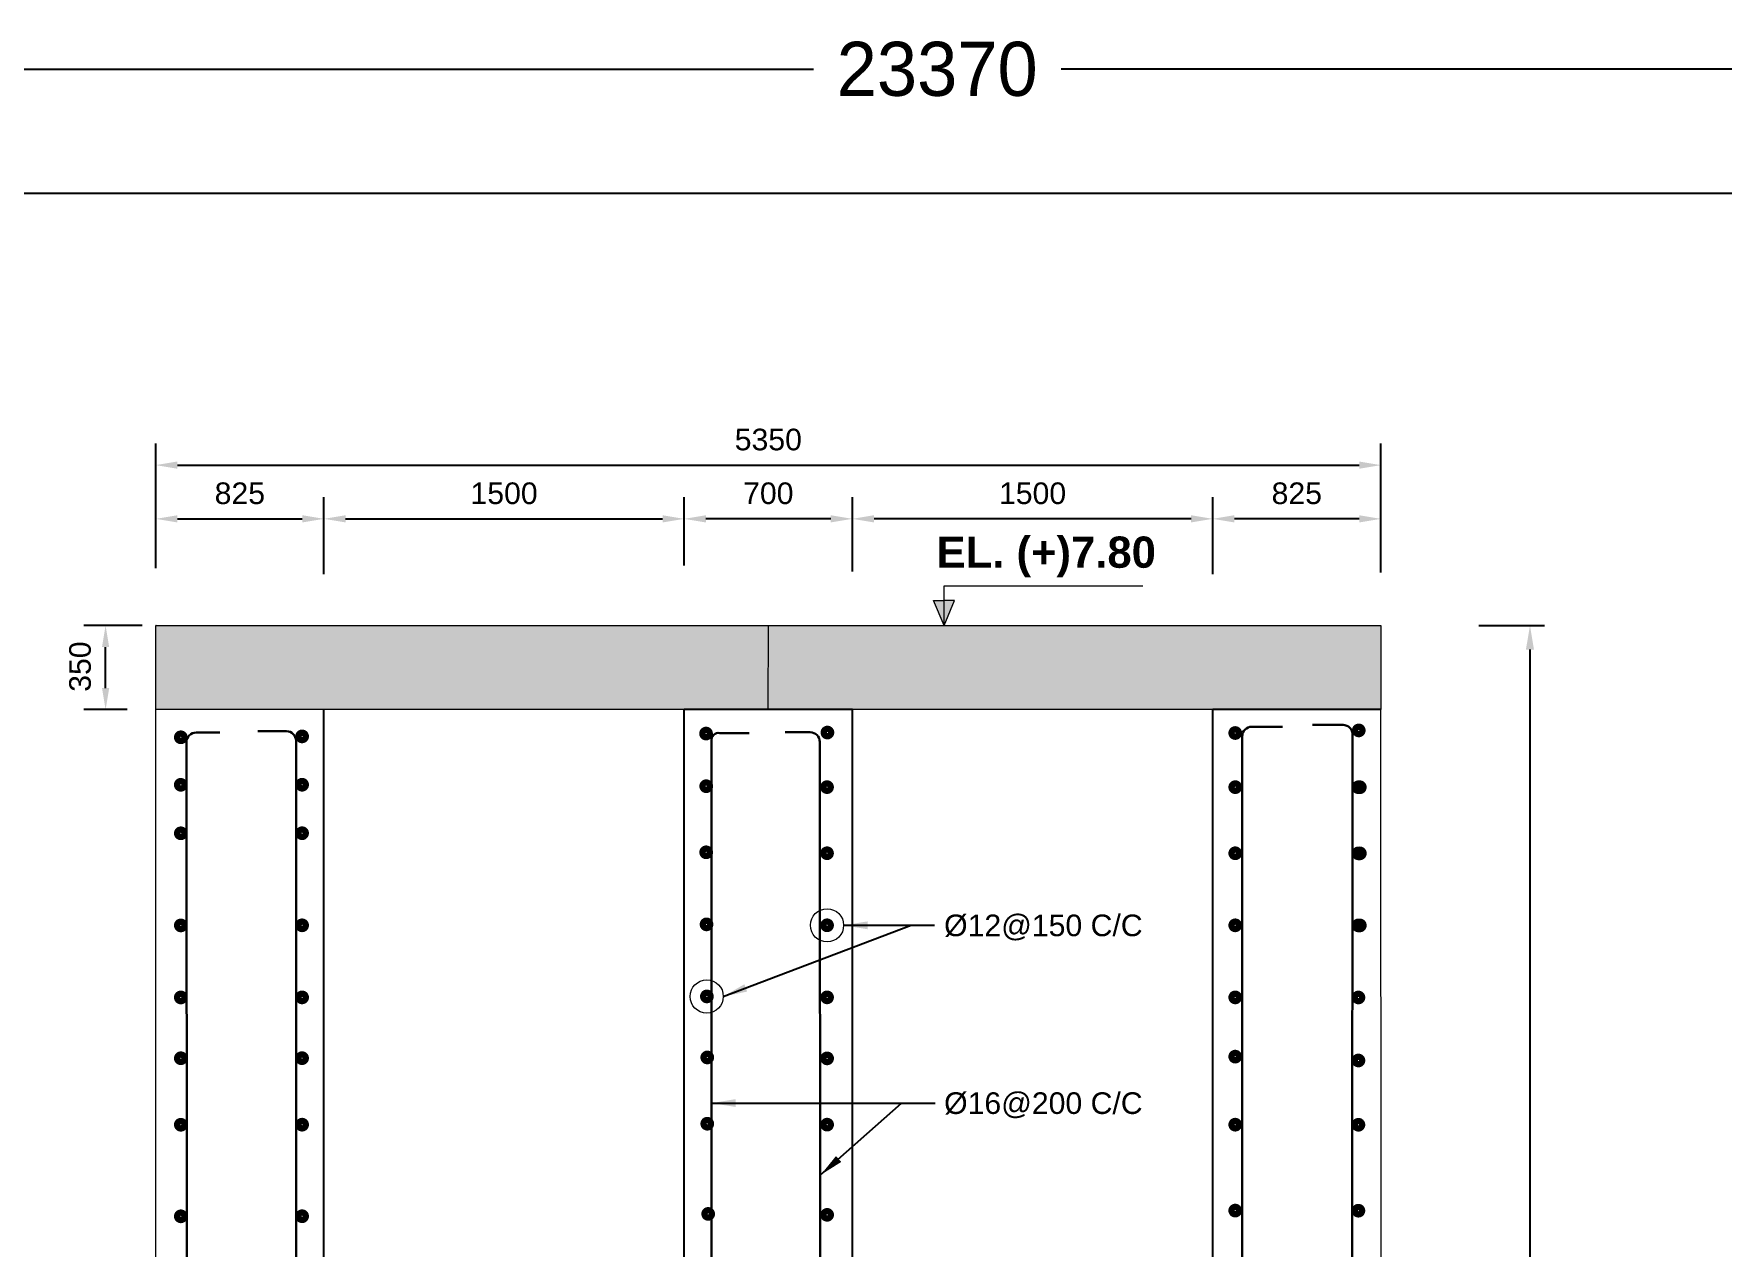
# Model space of a CAD drawing. Extents: x -358915 to 1258323, y -1667244 to -305611.
# Drawn here: x 440560 to 447589, y -1469339 to -1464286 of the extents above; entities that cross this region are included whole.
import ezdxf

# ---------------------------------------------------------------- set-up
doc = ezdxf.new("R2010")
doc.units = 0
doc.header["$LTSCALE"] = 300
doc.header["$MEASUREMENT"] = 0
doc.layers.get('DEFPOINTS').update_dxf_attribs({"linetype": 'CONTINUOUS'})
doc.layers.add('Dim', color=7, linetype='CONTINUOUS', lineweight=9)
doc.layers.add('ROD', color=1, linetype='CONTINUOUS', lineweight=30)
doc.layers.add('LINE', color=7, linetype='CONTINUOUS')
doc.layers.add('TXT', color=7, linetype='CONTINUOUS')
doc.styles.add('Arial', font='arial.ttf')
doc.styles.add('DIM', font='isocp3.shx')
doc.dimstyles.new('3', dxfattribs={"dimtxt": 225, "dimasz": 350, "dimexe": 100, "dimexo": 25, "dimgap": 9, "dimtad": 0, "dimdec": 0, "dimzin": 0, "dimdsep": 46, "dimtxsty": 'Standard', "dimcen": 0, "dimclrd": 5, "dimclre": 6, "dimclrt": 256, "dimadec": 0, "dimazin": 0, "dimtfac": 1, "dimtdec": 0, "dimtofl": 0, "dimtmove": 2, "dimatfit": 3, "dimfxl": 1, "dimtolj": 1, "dimtzin": 0, "dimarcsym": 0})
doc.dimstyles.new('dim_50', dxfattribs={"dimtxt": 100, "dimasz": 100, "dimexe": 50, "dimexo": 30, "dimgap": 30, "dimtad": 1, "dimdec": 0, "dimzin": 0, "dimdsep": 46, "dimtxsty": 'DIM', "dimcen": 0.09, "dimclrd": 5, "dimclre": 5, "dimclrt": 7, "dimadec": 0, "dimazin": 0, "dimtfac": 1, "dimtdec": 0, "dimtmove": 0, "dimatfit": 3, "dimfxl": 1, "dimtolj": 1, "dimtzin": 0, "dimarcsym": 1})
doc.dimstyles.new('dim_60', dxfattribs={"dimtxt": 120, "dimasz": 120, "dimexe": 60, "dimexo": 60, "dimgap": 50, "dimtad": 1, "dimdec": 0, "dimzin": 0, "dimdsep": 46, "dimtxsty": 'DIM', "dimcen": 0.09, "dimclrd": 5, "dimclre": 5, "dimclrt": 7, "dimadec": 0, "dimazin": 0, "dimtfac": 1, "dimtdec": 0, "dimtmove": 0, "dimatfit": 3, "dimfxl": 1, "dimtolj": 1, "dimtzin": 0, "dimarcsym": 0})

# ---------------------------------------------------------------- blocks, each defined once
blk = doc.blocks.new('*D502')
at = {"layer": 'DEFPOINTS', "color": 0, "ltscale": 500, "transparency": 16777216}
for p in [(446515.4, -1466750), (446518.4, -1473000.3), (446788.8, -1473000.3)]:
    blk.add_point(p, dxfattribs=at)
at = {"layer": 'Dim', "color": 5, "lineweight": -2, "ltscale": 500, "transparency": 16777216}
for p, q in [((446575.4, -1466750), (446848.8, -1466750)), ((446788.8, -1466850), (446788.8, -1472900.3)), ((446578.4, -1473000.3), (446848.8, -1473000.3))]:
    blk.add_line(p, q, dxfattribs=at)
at = {"layer": 'Dim', "color": 5, "ltscale": 500, "transparency": 16777216}
for points in [[(446772.1, -1466850), (446805.5, -1466850), (446788.8, -1466750)], [(446772.1, -1472900.3), (446805.5, -1472900.3), (446788.8, -1473000.3)]]:
    blk.add_solid(points, dxfattribs=at)
at = {"layer": 'Dim', "color": 7, "ltscale": 500, "transparency": 16777216, "insert": (446687.7, -1469875.2), "char_height": 100, "attachment_point": 5, "rotation": 90, "style": 'Arial'}
blk.add_mtext('\\A1;7800', dxfattribs=at)
blk = doc.blocks.new('*D503')
at = {"layer": 'DEFPOINTS', "color": 0, "transparency": 16777216}
for p in [(440859.3, -1466750), (441071.8, -1466750), (441009.2, -1467100.4)]:
    blk.add_point(p, dxfattribs=at)
at = {"layer": 'Dim', "color": 5, "lineweight": -2, "transparency": 16777216}
for p, q in [((441011.8, -1466750), (440769.3, -1466750)), ((440859.3, -1467010.4), (440859.3, -1466840)), ((440949.2, -1467100.4), (440769.3, -1467100.4))]:
    blk.add_line(p, q, dxfattribs=at)
at = {"layer": 'Dim', "color": 5, "transparency": 16777216}
for points in [[(440844.3, -1466840), (440874.3, -1466840), (440859.3, -1466750)], [(440844.3, -1467010.4), (440874.3, -1467010.4), (440859.3, -1467100.4)]]:
    blk.add_solid(points, dxfattribs=at)
at = {"layer": 'Dim', "color": 7, "transparency": 16777216, "insert": (440753.4, -1466921.2), "char_height": 90, "attachment_point": 5, "rotation": 90, "style": 'Arial'}
blk.add_mtext('\\A1;350', dxfattribs=at)
blk = doc.blocks.new('*D512')
at = {"layer": 'DEFPOINTS', "color": 0, "transparency": 16777216}
for p in [(441768.2, -1466306), (441068.2, -1466571.6), (441768.2, -1466596.6)]:
    blk.add_point(p, dxfattribs=at)
at = {"layer": 'Dim', "color": 5, "lineweight": -2, "transparency": 16777216}
for p, q in [((441068.2, -1466511.6), (441068.2, -1466216)), ((441768.2, -1466536.6), (441768.2, -1466216)), ((441158.2, -1466306), (441678.2, -1466306))]:
    blk.add_line(p, q, dxfattribs=at)
at = {"layer": 'Dim', "color": 5, "transparency": 16777216}
for points in [[(441158.2, -1466291), (441158.2, -1466321), (441068.2, -1466306)], [(441678.2, -1466291), (441678.2, -1466321), (441768.2, -1466306)]]:
    blk.add_solid(points, dxfattribs=at)
at = {"layer": 'Dim', "color": 7, "transparency": 16777216, "insert": (441418.2, -1466200.1), "char_height": 90, "attachment_point": 5, "style": 'Arial'}
blk.add_mtext('\\A1;825', dxfattribs=at)
blk = doc.blocks.new('*D513')
at = {"layer": 'DEFPOINTS', "color": 0, "transparency": 16777216}
for p in [(443268.2, -1466306), (443268.2, -1466543.4), (441768.2, -1466588.5)]:
    blk.add_point(p, dxfattribs=at)
at = {"layer": 'Dim', "color": 5, "lineweight": -2, "transparency": 16777216}
for p, q in [((441768.2, -1466528.5), (441768.2, -1466216)), ((443268.2, -1466483.4), (443268.2, -1466216)), ((441858.2, -1466306), (443178.2, -1466306))]:
    blk.add_line(p, q, dxfattribs=at)
at = {"layer": 'Dim', "color": 5, "transparency": 16777216}
for points in [[(441858.2, -1466291), (441858.2, -1466321), (441768.2, -1466306)], [(443178.2, -1466291), (443178.2, -1466321), (443268.2, -1466306)]]:
    blk.add_solid(points, dxfattribs=at)
at = {"layer": 'Dim', "color": 7, "transparency": 16777216, "insert": (442518.2, -1466200.1), "char_height": 90, "attachment_point": 5, "style": 'Arial'}
blk.add_mtext('\\A1;1500', dxfattribs=at)
blk = doc.blocks.new('*D514')
at = {"layer": 'DEFPOINTS', "color": 0, "transparency": 16777216}
for p in [(443268.2, -1466306), (443268.2, -1466560.5), (443968.2, -1466537.5)]:
    blk.add_point(p, dxfattribs=at)
at = {"layer": 'Dim', "color": 5, "lineweight": -2, "transparency": 16777216}
for p, q in [((443268.2, -1466500.5), (443268.2, -1466216)), ((443968.2, -1466477.5), (443968.2, -1466216)), ((443878.2, -1466306), (443358.2, -1466306))]:
    blk.add_line(p, q, dxfattribs=at)
at = {"layer": 'Dim', "color": 5, "transparency": 16777216}
for points in [[(443358.2, -1466291), (443358.2, -1466321), (443268.2, -1466306)], [(443878.2, -1466291), (443878.2, -1466321), (443968.2, -1466306)]]:
    blk.add_solid(points, dxfattribs=at)
at = {"layer": 'Dim', "color": 7, "transparency": 16777216, "insert": (443618.2, -1466200.1), "char_height": 90, "attachment_point": 5, "style": 'Arial'}
blk.add_mtext('\\A1;700', dxfattribs=at)
blk = doc.blocks.new('*D517')
at = {"layer": 'DEFPOINTS', "color": 0, "transparency": 16777216}
for p in [(445468.2, -1466306), (445468.2, -1466596.6), (446168.2, -1466589.6)]:
    blk.add_point(p, dxfattribs=at)
at = {"layer": 'Dim', "color": 5, "lineweight": -2, "transparency": 16777216}
for p, q in [((445468.2, -1466536.6), (445468.2, -1466216)), ((446168.2, -1466529.6), (446168.2, -1466216)), ((446078.2, -1466306), (445558.2, -1466306))]:
    blk.add_line(p, q, dxfattribs=at)
at = {"layer": 'Dim', "color": 5, "transparency": 16777216}
for points in [[(445558.2, -1466291), (445558.2, -1466321), (445468.2, -1466306)], [(446078.2, -1466291), (446078.2, -1466321), (446168.2, -1466306)]]:
    blk.add_solid(points, dxfattribs=at)
at = {"layer": 'Dim', "color": 7, "transparency": 16777216, "insert": (445818.2, -1466200.1), "char_height": 90, "attachment_point": 5, "style": 'Arial'}
blk.add_mtext('\\A1;825', dxfattribs=at)
blk = doc.blocks.new('*D518')
at = {"layer": 'DEFPOINTS', "color": 0, "transparency": 16777216}
for p in [(443968.2, -1466306), (445468.2, -1466551.7), (443968.2, -1466584.7)]:
    blk.add_point(p, dxfattribs=at)
at = {"layer": 'Dim', "color": 5, "lineweight": -2, "transparency": 16777216}
for p, q in [((443968.2, -1466524.7), (443968.2, -1466216)), ((445468.2, -1466491.7), (445468.2, -1466216)), ((445378.2, -1466306), (444058.2, -1466306))]:
    blk.add_line(p, q, dxfattribs=at)
at = {"layer": 'Dim', "color": 5, "transparency": 16777216}
for points in [[(444058.2, -1466291), (444058.2, -1466321), (443968.2, -1466306)], [(445378.2, -1466291), (445378.2, -1466321), (445468.2, -1466306)]]:
    blk.add_solid(points, dxfattribs=at)
at = {"layer": 'Dim', "color": 7, "transparency": 16777216, "insert": (444718.2, -1466200.1), "char_height": 90, "attachment_point": 5, "style": 'Arial'}
blk.add_mtext('\\A1;1500', dxfattribs=at)
blk = doc.blocks.new('*D525')
at = {"layer": 'DEFPOINTS', "color": 0, "transparency": 16777216}
for p in [(446168.2, -1466082.3), (441068.2, -1466308.4), (446168.2, -1466308.4)]:
    blk.add_point(p, dxfattribs=at)
at = {"layer": 'Dim', "color": 5, "lineweight": -2, "transparency": 16777216}
for p, q in [((441068.2, -1466248.4), (441068.2, -1465992.3)), ((446168.2, -1466248.4), (446168.2, -1465992.3)), ((441158.2, -1466082.3), (446078.2, -1466082.3))]:
    blk.add_line(p, q, dxfattribs=at)
at = {"layer": 'Dim', "color": 5, "transparency": 16777216}
for points in [[(441158.2, -1466067.3), (441158.2, -1466097.3), (441068.2, -1466082.3)], [(446078.2, -1466067.3), (446078.2, -1466097.3), (446168.2, -1466082.3)]]:
    blk.add_solid(points, dxfattribs=at)
at = {"layer": 'Dim', "color": 7, "transparency": 16777216, "insert": (443618.2, -1465976.3), "char_height": 90, "attachment_point": 5, "style": 'Arial'}
blk.add_mtext('\\A1;5350', dxfattribs=at)
blk = doc.blocks.new('*D1500')
at = {"layer": 'DEFPOINTS', "color": 0, "ltscale": 0.5, "transparency": 16777216}
for p in [(456006.4, -1464434), (432636.3, -1464950.7), (456006.4, -1464950.7)]:
    blk.add_point(p, dxfattribs=at)
at = {"layer": 'LINE', "color": 6, "lineweight": -2, "ltscale": 0.5, "transparency": 16777216}
for p, q in [((432636.3, -1464925.7), (432636.3, -1464334)), ((456006.4, -1464925.7), (456006.4, -1464334))]:
    blk.add_line(p, q, dxfattribs=at)
at = {"layer": 'LINE', "color": 5, "lineweight": -2, "ltscale": 0.5, "transparency": 16777216}
for p, q in [((432986.3, -1464434), (443806.1, -1464434)), ((455656.4, -1464434), (444836.6, -1464434))]:
    blk.add_line(p, q, dxfattribs=at)
at = {"layer": 'LINE', "color": 5, "ltscale": 0.5, "transparency": 16777216}
for points in [[(432986.3, -1464375.7), (432986.3, -1464492.4), (432636.3, -1464434)], [(455656.4, -1464375.7), (455656.4, -1464492.4), (456006.4, -1464434)]]:
    blk.add_solid(points, dxfattribs=at)
at = {"layer": 'LINE', "ltscale": 0.5, "transparency": 16777216, "insert": (444321.3, -1464434), "char_height": 225, "attachment_point": 5}
blk.add_mtext('\\A1;23370', dxfattribs=at)

msp = doc.modelspace()

# ---------------------------------------------------------------- hatches: boundary and pattern name
at = {"layer": 'Dim', "ltscale": 500}
h = msp.add_hatch(color=8, dxfattribs=at)
h.dxf.hatch_style = 1
h.paths.add_polyline_path([(444393.1, -1466646.3), (444349.7, -1466646.3), (444306.3, -1466646.3), (444349.7, -1466750)])
at = {"layer": 'Dim'}
h = msp.add_hatch(dxfattribs=at)
h.set_pattern_fill('AR-CONC', color=8, scale=30)
h.set_pattern_definition([(50, (16257.49, -1489578.97), (215.178055, -18.82564), [22.5, -247.5]), (355, (16257.5, -1489578.97), (-41.6254, 225.65764), [18, -198]), (100.451444, (16275.42, -1489580.54), (173.55265, 206.832), [19.12206, -210.34263]), (46.1842, (16257.5, -1489518.97), (320.1724, -49.65578), [33.75, -371.25]), (96.635635, (16284.17, -1489523.1), (280.39858, 292.23558), [28.6831, -315.51413]), (351.18416, (16257.5, -1489518.97), (280.39858, 292.23558), [27, -297]), (21, (16287.49, -1489533.97), (179.072116, -120.78567), [22.5, -247.5]), (326, (16287.5, -1489533.97), (72.9946, 217.54501), [18, -198]), (71.451445, (16302.41, -1489544.03), (252.06671, 96.75935), [19.12206, -210.34263]), (37.5, (16257.49, -1489578.97), (3.647957, 99.868156), [0, -195.6, 0, -201, 0, -198.75]), (7.5, (16257.49, -1489578.97), (78.92086, 118.323514), [0, -114.6, 0, -191.1, 0, -75.75]), (327.5, (16190.59, -1489578.97), (160.146731, -6.766462), [0, -75, 0, -234, 0, -310.5]), (317.5, (16160.59, -1489578.97), (174.95585, 30.031495), [0, -97.5, 0, -155.4, 0, -220.5])])
h.paths.add_polyline_path([(446168.2, -1467100.4), (446168.2, -1466750), (441068.2, -1466750), (441068.2, -1467100.4)])

# ---------------------------------------------------------------- linework, layer by layer
at = {"layer": 'Dim', "ltscale": 50}
for p, q in [((444349.7, -1466750), (444349.7, -1466584.3)), ((444349.7, -1466584.3), (445176.9, -1466584.3))]:
    msp.add_line(p, q, dxfattribs=at)
at = {"layer": 'Dim'}
msp.add_line((441070.5, -1466750), (441068.2, -1466750), dxfattribs=at)
msp.add_lwpolyline([(443268.2, -1466246), (443268.2, -1466474.4)], dxfattribs=at)
at = {"layer": 'Dim', "ltscale": 500}
for points in [[(444349.7, -1466750), (444306.3, -1466646.3), (444349.7, -1466646.3)], [(444349.7, -1466750), (444393.1, -1466646.3), (444349.7, -1466646.3)]]:
    msp.add_lwpolyline(points, dxfattribs=at)
at = {"layer": 'Dim', "color": 7}
msp.add_lwpolyline([(441068.2, -1466750), (446168.2, -1466750), (446168.2, -1467100.4), (441068.2, -1467100.4)], close=True, dxfattribs=at)
msp.add_lwpolyline([(443618.2, -1467100.4), (443619.6, -1466750)], dxfattribs=at)
at = {"layer": 'Dim'}
for centre in [(443862.7, -1467998.3), (443361.8, -1468294.4)]:
    msp.add_circle(centre, 69.1, dxfattribs=at)
at = {"layer": 'LINE', "lineweight": 15}
for p, q in [((441068.2, -1473000.3), (441068.2, -1467100.4)), ((443968.5, -1472999.9), (443968.2, -1467100.4)), ((446171.1, -1473000.3), (446168.2, -1467100.4))]:
    msp.add_line(p, q, dxfattribs=at)
at = {"layer": 'LINE'}
for p, q in [((441768.2, -1473000.3), (441768.2, -1467100.4)), ((443968.2, -1467100.4), (443268.2, -1467100.4)), ((443268.2, -1473000.3), (443268.2, -1467100.4)), ((443968.2, -1473000.3), (443968.2, -1467101)), ((446168.2, -1467100.4), (445468.2, -1467100.4)), ((445468.2, -1473000.3), (445468.2, -1467100.4))]:
    msp.add_line(p, q, dxfattribs=at)
msp.add_lwpolyline([(456006.4, -1481476.6), (432636.3, -1481476.6), (432636.3, -1464950.7), (456006.4, -1464950.7)], close=True, dxfattribs=at)
at = {"layer": 'ROD'}
for p, q in [((441334.9, -1467195.8), (441235.9, -1467195.8)), ((441493.5, -1467190.1), (441612.1, -1467190.1)), ((443538.1, -1467197.7), (443416.4, -1467197.7)), ((443688.5, -1467194.6), (443792.7, -1467194.6)), ((445590.9, -1467211.4), (445590.9, -1473565.4)), ((445758.9, -1467171.4), (445630.9, -1467171.4)), ((445883, -1467164.3), (446010.6, -1467164.3)), ((446050.6, -1467204.4), (446046.7, -1473003.8)), ((441195.9, -1467235.9), (441200.3, -1473625.4)), ((441652.1, -1467230.1), (441652.1, -1473565.4)), ((443381.7, -1467229.6), (443382.7, -1473565.4)), ((443832.7, -1467234.6), (443834.7, -1473003.4))]:
    msp.add_line(p, q, dxfattribs=at)
at = {"layer": 'ROD', "const_width": 30.7}
for points in [[(441185, -1467211.3, -1), (441159.9, -1467219.7, -1)], [(441689.9, -1467207.5, -1), (441664.8, -1467215.9, -1)], [(443346.5, -1467195.8, 1), (443371.5, -1467204.1, 1)], [(443851.7, -1467191.6, 1), (443876.7, -1467200, 1)], [(445549.4, -1467193.5, 1), (445574.5, -1467201.8, 1)], [(446063.6, -1467182.7, 1), (446088.6, -1467191, 1)], [(441185, -1467409.2, -1), (441159.9, -1467417.5, -1)], [(441689.9, -1467408.8, -1), (441664.8, -1467417.2, -1)], [(443347, -1467415, 1), (443372.1, -1467423.2, 1)], [(443347, -1467415, 1), (443372.1, -1467423.2, 1)], [(443850.1, -1467418.8, 1), (443875.1, -1467427.2, 1)], [(443850.1, -1467418.8, 1), (443875.1, -1467427.2, 1)], [(445549.4, -1467418.9, 1), (445574.5, -1467427.3, 1)], [(445549.4, -1467418.9, 1), (445574.5, -1467427.3, 1)], [(446062.2, -1467419.3, 1), (446087.2, -1467427.6, 1)], [(446062.2, -1467419.3, 1), (446087.2, -1467427.6, 1)], [(446068, -1467419.3, 1), (446093.1, -1467427.6, 1)], [(441185, -1467611, -1), (441159.9, -1467619.4, -1)], [(441689.9, -1467610.7, -1), (441664.8, -1467619, -1)], [(443347, -1467690.2, 1), (443372.1, -1467698.5, 1)], [(443347, -1467690.2, 1), (443372.1, -1467698.5, 1)], [(443850.1, -1467694.1, 1), (443875.1, -1467702.4, 1)], [(443850.1, -1467694.1, 1), (443875.1, -1467702.4, 1)], [(445549.4, -1467694.2, 1), (445574.5, -1467702.5, 1)], [(445549.4, -1467694.2, 1), (445574.5, -1467702.5, 1)], [(446062.2, -1467694.5, 1), (446087.2, -1467702.9, 1)], [(446062.2, -1467694.5, 1), (446087.2, -1467702.9, 1)], [(446068, -1467694.5, 1), (446093.1, -1467702.9, 1)], [(441185, -1467994.5, -1), (441159.9, -1468002.9, -1)], [(441185, -1467994.5, -1), (441159.9, -1468002.9, -1)], [(441689.9, -1467994.2, -1), (441664.8, -1468002.5, -1)], [(441689.9, -1467994.2, -1), (441664.8, -1468002.5, -1)], [(443348.5, -1467990.2, 1), (443373.5, -1467998.5, 1)], [(443348.5, -1467990.2, 1), (443373.5, -1467998.5, 1)], [(443850.2, -1467994.1, 1), (443875.2, -1468002.4, 1)], [(443850.2, -1467994.1, 1), (443875.2, -1468002.4, 1)], [(445549.4, -1467994.2, 1), (445574.5, -1468002.5, 1)], [(445549.4, -1467994.2, 1), (445574.5, -1468002.5, 1)], [(446062.2, -1467994.5, 1), (446087.2, -1468002.9, 1)], [(446062.2, -1467994.5, 1), (446087.2, -1468002.9, 1)], [(446068, -1467994.5, 1), (446093.1, -1468002.9, 1)], [(443349.9, -1468290.2, 1), (443375, -1468298.5, 1)], [(443349.9, -1468290.2, 1), (443375, -1468298.5, 1)], [(441185, -1468294.5, -1), (441159.9, -1468302.9, -1)], [(441185, -1468294.5, -1), (441159.9, -1468302.9, -1)], [(441689.9, -1468294.2, -1), (441664.8, -1468302.5, -1)], [(441689.9, -1468294.2, -1), (441664.8, -1468302.5, -1)], [(443850.3, -1468294.1, 1), (443875.3, -1468302.4, 1)], [(443850.3, -1468294.1, 1), (443875.3, -1468302.4, 1)], [(445549.4, -1468294.2, 1), (445574.5, -1468302.5, 1)], [(445549.4, -1468294.2, 1), (445574.5, -1468302.5, 1)], [(446062.2, -1468294.5, 1), (446087.2, -1468302.9, 1)], [(441185, -1468547.6, -1), (441159.9, -1468555.9, -1)], [(441689.9, -1468547.3, -1), (441664.8, -1468555.6, -1)], [(443351.5, -1468544.3, 1), (443376.6, -1468552.6, 1)], [(443850.4, -1468548.2, 1), (443875.4, -1468556.5, 1)], [(445549.4, -1468540.9, 1), (445574.5, -1468549.3, 1)], [(446062.2, -1468556.9, 1), (446087.2, -1468565.2, 1)], [(441185, -1468824.5, -1), (441159.9, -1468832.9, -1)], [(441185, -1468824.5, -1), (441159.9, -1468832.9, -1)], [(441689.9, -1468824.2, -1), (441664.8, -1468832.5, -1)], [(441689.9, -1468824.2, -1), (441664.8, -1468832.5, -1)], [(443351.5, -1468820.2, 1), (443376.6, -1468828.5, 1)], [(443351.5, -1468820.2, 1), (443376.6, -1468828.5, 1)], [(443850.4, -1468824.1, 1), (443875.4, -1468832.4, 1)], [(443850.4, -1468824.1, 1), (443875.4, -1468832.4, 1)], [(445549.4, -1468824.2, 1), (445574.5, -1468832.5, 1)], [(445549.4, -1468824.2, 1), (445574.5, -1468832.5, 1)], [(446062.2, -1468824.5, 1), (446087.2, -1468832.9, 1)], [(446062.2, -1468824.5, 1), (446087.2, -1468832.9, 1)], [(441185, -1469205.7, -1), (441159.9, -1469214.1, -1)], [(441689.9, -1469205.4, -1), (441664.8, -1469213.7, -1)], [(443355.3, -1469195.7, 1), (443380.4, -1469203.9, 1)], [(443850.5, -1469199.6, 1), (443875.5, -1469207.9, 1)], [(445549.4, -1469181.9, 1), (445574.5, -1469190.3, 1)], [(446062.2, -1469182.3, 1), (446087.2, -1469190.6, 1)]]:
    msp.add_lwpolyline(points, format="xyb", close=True, dxfattribs=at)
at = {"layer": 'ROD'}
for centre, radius, start, end in [((441235.9, -1467235.8), 40, 90, 180.03951), ((441612.1, -1467230.1), 40, 0, 90), ((443411.7, -1467227.4), 30.1, 80.98272, 184.14877), ((443792.7, -1467234.6), 40, 359.97975, 90), ((445630.9, -1467211.4), 40, 90, 180), ((446010.6, -1467204.3), 40, 359.96036, 90)]:
    msp.add_arc(centre, radius, start, end, dxfattribs=at)

# ---------------------------------------------------------------- texts
at = {"layer": 'TXT', "color": 6, "insert": (444775.1, -1466464.3), "char_height": 130, "width": 2658.022, "attachment_point": 5, "style": 'Arial'}
msp.add_mtext('{\\fArial|b1|i0|c0|p34;EL. (+)7.80}', dxfattribs=at)
at = {"layer": 'TXT', "color": 0, "char_height": 90, "width": 1253.211, "attachment_point": 4, "style": 'Arial'}
for s, insert in [('%%C12@150 C/C', (444350, -1468007.6)), ('%%C16@200 C/C', (444350, -1468747.7))]:
    msp.add_mtext(s, dxfattribs=dict(at, insert=insert))

# ---------------------------------------------------------------- dimensions: what is measured, and where the dimension line sits
at = {"layer": 'Dim'}
for base, p1, p2, text, picture, middle in [((446168.2, -1466082.3), (441068.2, -1466308.4), (446168.2, -1466308.4), '5350', '*D525', (443618.2, -1465976.3)), ((441768.2, -1466306), (441068.2, -1466571.6), (441768.2, -1466596.6), '825', '*D512', (441418.2, -1466200.1))]:
    dim = msp.add_linear_dim(base=base, p1=p1, p2=p2, text=text, dimstyle='dim_60', override={"dimtxt": 90, "dimasz": 90, "dimexe": 90, "dimgap": 60, "dimtxsty": 'Arial'}, dxfattribs=at)
    dim.commit()
    dim.dimension.update_dxf_attribs({"geometry": picture, "text_midpoint": middle})
dim = msp.add_linear_dim(base=(443268.2, -1466306), p1=(441768.2, -1466588.5), p2=(443268.2, -1466543.4), dimstyle='dim_60', override={"dimtxt": 90, "dimasz": 90, "dimexe": 90, "dimgap": 60, "dimtxsty": 'Arial'}, dxfattribs=at)
dim.commit()
dim.dimension.update_dxf_attribs({"geometry": '*D513', "text_midpoint": (442518.2, -1466200.1)})
for base, p1, p2, text, picture, middle in [((443268.2, -1466306), (443968.2, -1466537.5), (443268.2, -1466560.5), '700', '*D514', (443618.2, -1466200.1)), ((445468.2, -1466306), (446168.2, -1466589.6), (445468.2, -1466596.6), '825', '*D517', (445818.2, -1466200.1))]:
    dim = msp.add_linear_dim(base=base, p1=p1, p2=p2, angle=180, text=text, dimstyle='dim_60', override={"dimtxt": 90, "dimasz": 90, "dimexe": 90, "dimgap": 60, "dimtxsty": 'Arial'}, dxfattribs=at)
    dim.commit()
    dim.dimension.update_dxf_attribs({"geometry": picture, "text_midpoint": middle})
dim = msp.add_linear_dim(base=(443968.2, -1466306), p1=(445468.2, -1466551.7), p2=(443968.2, -1466584.7), angle=180, dimstyle='dim_60', override={"dimtxt": 90, "dimasz": 90, "dimexe": 90, "dimgap": 60, "dimtxsty": 'Arial'}, dxfattribs=at)
dim.commit()
dim.dimension.update_dxf_attribs({"geometry": '*D518', "text_midpoint": (444718.2, -1466200.1)})
dim = msp.add_linear_dim(base=(440859.3, -1466750), p1=(441009.2, -1467100.4), p2=(441071.8, -1466750), angle=90, dimstyle='dim_60', override={"dimtxt": 90, "dimasz": 90, "dimexe": 90, "dimgap": 60, "dimtxsty": 'Arial'}, dxfattribs=at)
dim.commit()
dim.dimension.update_dxf_attribs({"geometry": '*D503', "text_midpoint": (440859.3, -1466921.2), "dimtype": 160})
at = {"layer": 'Dim', "ltscale": 500}
dim = msp.add_linear_dim(base=(446788.8, -1473000.3), p1=(446515.4, -1466750), p2=(446518.4, -1473000.3), angle=90, text='7800', dimstyle='dim_60', override={"dimtxt": 100, "dimasz": 100, "dimtxsty": 'Arial', "dimtmove": 2}, dxfattribs=at)
dim.commit()
dim.dimension.update_dxf_attribs({"geometry": '*D502', "text_midpoint": (446687.7, -1469875.2)})
at = {"layer": 'LINE', "color": 3, "ltscale": 0.5}
dim = msp.add_linear_dim(base=(456006.4, -1464434), p1=(432636.3, -1464950.7), p2=(456006.4, -1464950.7), dimstyle='3', override={"dimfxl": 700}, dxfattribs=at)
dim.commit()
dim.dimension.update_dxf_attribs({"geometry": '*D1500', "text_midpoint": (444321.3, -1464434)})

# ---------------------------------------------------------------- leaders
at = {"layer": 'Dim'}
for points, override in [([(443931.8, -1467998.3), (444302.9, -1467998.3)], {"dimgap": 30, "dimtad": 0}), ([(443430.9, -1468294.4), (444213, -1467998.3), (444310.4, -1467998.3)], {"dimgap": 30, "dimtad": 0}), ([(443382.7, -1468738.4), (444313.3, -1468738.4)], {"dimtad": 0}), ([(443836.1, -1469037.6), (444173.2, -1468738.4)], {"dimtad": 0})]:
    msp.add_leader(points, dimstyle='dim_50', override=override, dxfattribs=at)

doc.saveas('drawing.dxf')
